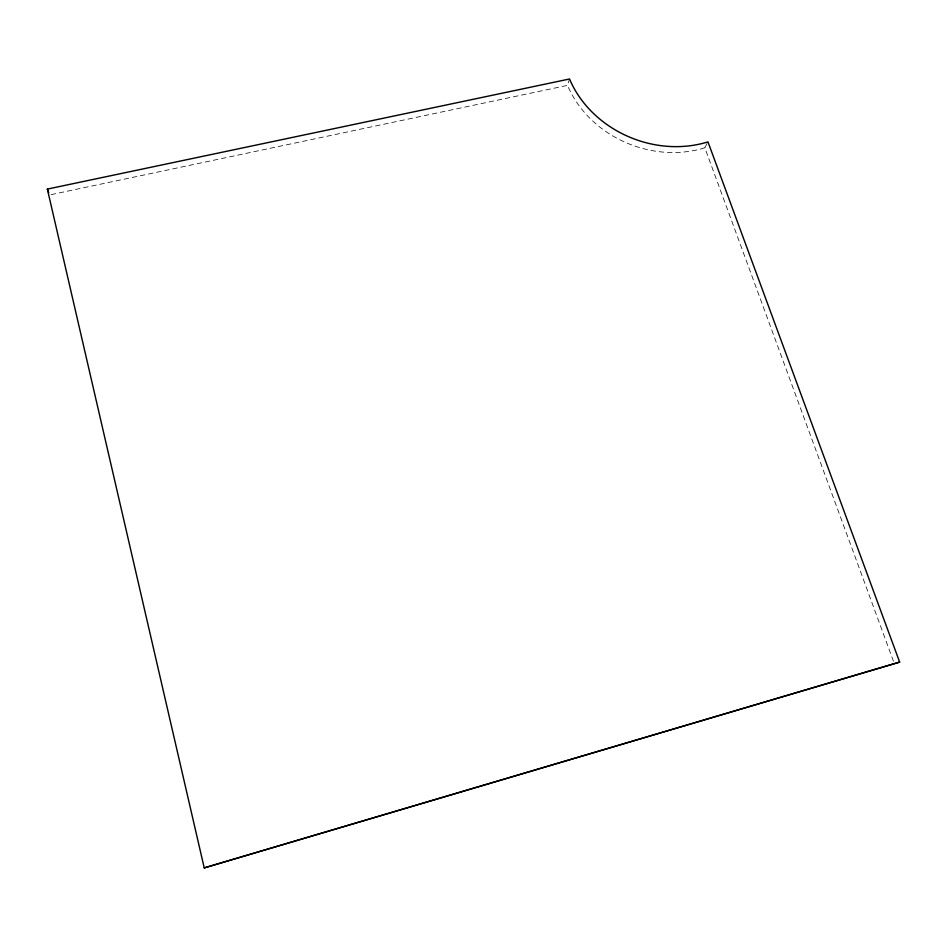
<?xml version="1.0" encoding="UTF-8"?>
<svg xmlns="http://www.w3.org/2000/svg" width="947" height="947" viewBox="0 0 947 947"><rect width="100%" height="100%" fill="white"/><g stroke="black" fill="none" stroke-linecap="round" stroke-linejoin="round"><path stroke-width="0.71" stroke-dasharray="4.74 3.55" d="M51.079 194.644L567.513 85.372L569.538 78.992M893.459 661.231L704.828 147.791L707.965 141.884M704.828 147.791A104.052 89.693 21.2 0 1 567.513 85.372"/><path stroke-width="1.42" d="M899.65 662.095L204.232 867.902L47.35 189.092L569.538 78.992A104.88 90.249 21.2 0 0 707.965 141.884L899.65 662.095L204.232 867.902M47.35 189.092L48.723 192.608"/></g></svg>
